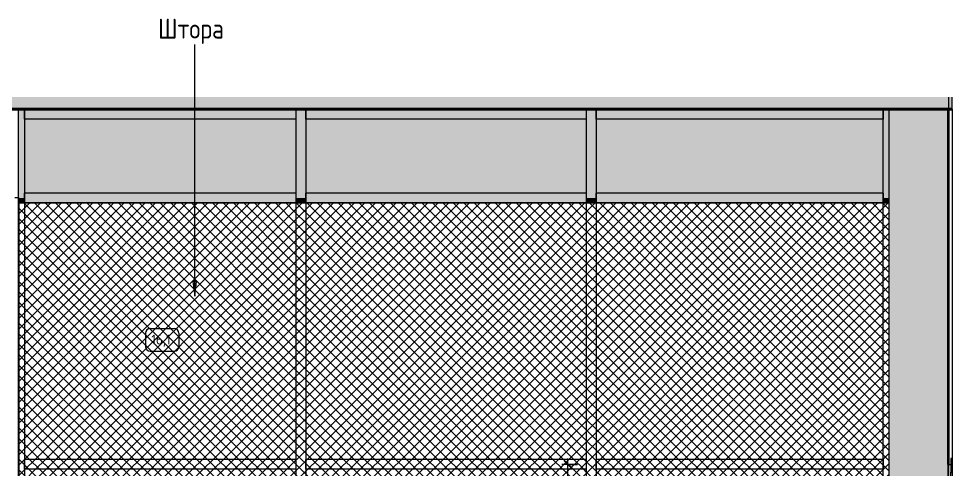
# Model space of a CAD drawing. Header units: millimetres. Extents: x 98018 to 155899, y -1987 to 21700.
# Drawn here: x 137976 to 142706, y 6275 to 8558 of the extents above; entities that cross this region are included whole.
import ezdxf

# ---------------------------------------------------------------- set-up
doc = ezdxf.new("R2010")
doc.units = ezdxf.units.MM
for name, color, linetype, lineweight in [('A-ANNO-DIMS', 7, 'Continuous', 9), ('A-ANNO-DIMS-25', 7, 'Continuous', 9), ('A-DOOR-FRAM-1', 7, 'Continuous', 9), ('A-DOOR-FRAM-2', 7, 'Continuous', 18), ('A-GLAZ-CURT', 7, 'Continuous', 9), ('A-GLAZ-CWMG', 7, 'Continuous', 9), ('A-WALL', 7, 'Continuous', 9), ('A-WALL-PATT', 7, 'Continuous', 9), ('G-ANNO-TEXT', 7, 'Continuous', 9), ('I-FURN-IDEN', 7, 'Continuous', 9), ('I-WALL', 7, 'Continuous', 9)]:
    doc.layers.add(name, color=color, linetype=linetype, lineweight=lineweight)
for name, color, linetype, lineweight, true_color in [('A-FLOR-1', 7, 'Continuous', 9, 0x787878), ('A-FLOR-FNSH-1', 7, 'Continuous', 40, 0x3c3c3c), ('A-WALL-5', 7, 'Continuous', 30, 0x3c3c3c), ('A-WALL-FNSH-3', 7, 'Continuous', 30, 0x3c3c3c), ('I-FURN-4', 7, 'Continuous', 9, 0xc0c0c0), ('I-FURN-9', 9, 'Continuous', 9, 0x808080)]:
    doc.layers.add(name, color=color, linetype=linetype, lineweight=lineweight, true_color=true_color)
doc.styles.add('GOST Common_1', font='GOST_Common.ttf', dxfattribs={"height": 50})
doc.styles.add('GOST Common_4', font='GOST_Common.ttf', dxfattribs={"width": 0.9, "height": 100})
doc.styles.add('ISOCPEUR_1', font='isocpeur.ttf', dxfattribs={"width": 0.9, "height": 62.5})
doc.dimstyles.new('ISO-2_5_0_9К_БОЛЬШОЙ_1', dxfattribs={"dimscale": 304.8, "dimtxt": 62.248823, "dimasz": 0.123031, "dimexe": 0.098425, "dimexo": 0.246063, "dimgap": 0, "dimtad": 1, "dimdec": 0, "dimrnd": 10, "dimzin": 0, "dimdsep": 46, "dimtxsty": 'ISOCPEUR_1', "dimblk1": 'OBLIQUE', "dimblk2": 'OBLIQUE', "dimsah": 1, "dimcen": 0.09, "dimdle": 0.098425, "dimazin": 0, "dimtfac": 1, "dimtdec": 4, "dimtix": 1, "dimtmove": 0, "dimatfit": 3, "dimfxl": 1, "dimtvp": 1, "dimtolj": 1, "dimtzin": 0, "dimarcsym": 2})
pattern_1 = [(45, (0, 0), (-26.516504, 26.516504), []), (135, (0, 0), (-26.516504, -26.516504), [])]

# ---------------------------------------------------------------- blocks, each defined once
blk = doc.blocks.new('110_Дверь_СКБ_1Ст_Внутренняя1 - Д-3б_п_ 1100x2100h_много всего 2-32816779-Развертка 2_49-3')
at = {"layer": 'A-DOOR-FRAM-1'}
for points in [[(-100800, 6260), (-100800, 6300), (-100808, 6300), (-100808, 6260)], [(-100800, 4200), (-100800, 6260), (-100808, 6260), (-100808, 4200)]]:
    blk.add_hatch(color=256, dxfattribs=at).paths.add_polyline_path(points)
for p, q in [((-100808, 4200), (-100808, 6260)), ((-100800, 6250), (-100800, 4214))]:
    blk.add_line(p, q, dxfattribs=at)
at = {"layer": 'A-DOOR-FRAM-2'}
for p, q in [((-100808, 6330), (-100808, 6260)), ((-100800, 6330), (-100808, 6330)), ((-100800, 6260), (-100800, 6330)), ((-100799.9, 6300), (-100800, 6300)), ((-100800, 6300), (-100800, 6250)), ((-100799.9, 6300), (-100800, 6300)), ((-100800, 6300), (-100800, 6260)), ((-100808, 6260), (-100800, 6260)), ((-100800, 6260), (-100799.9, 6260)), ((-100800, 6250), (-100799.9, 6250)), ((-100800, 4214), (-100800, 4200)), ((-100799.9, 4214), (-100800, 4214)), ((-100800, 4200), (-100799.9, 4200))]:
    blk.add_line(p, q, dxfattribs=at)
blk = doc.blocks.new('Мебель_универсальная - Штора-32477110-Развертка 2_49-3')
at = {"layer": 'I-FURN-9'}
h = blk.add_hatch(dxfattribs=at)
h.set_pattern_fill('FP_22', color=256, style=0, pattern_type=2)
h.set_pattern_definition(pattern_1)
h.paths.add_polyline_path([(-105515, 4200), (-101136, 4200), (-101136, 4250), (-101121, 4250), (-101121, 5059), (-101133, 5059), (-101133, 5141), (-101121, 5141), (-101121, 7625), (-101150, 7625), (-101150, 6325), (-102605, 6325), (-102605, 7625), (-102655, 7625), (-102655, 6325), (-104075, 6325), (-104075, 7625), (-104125, 7625), (-104125, 6325), (-105500, 6325), (-105500, 7625), (-105529, 7625), (-105529, 4300), (-105530, 4300), (-105530, 4250), (-105515, 4250)])
h.paths.add_polyline_path([(-102485, 4250), (-102605, 4250), (-102605, 6275), (-101150, 6275), (-101150, 4250), (-102056.2, 4250)])
h.paths.add_polyline_path([(-102655, 4250), (-104075, 4250), (-104075, 6275), (-102655, 6275), (-102655, 5186.4)])
h.paths.add_polyline_path([(-104125, 4250), (-105500, 4250), (-105500, 6275), (-104125, 6275), (-104125, 6178)])
h = blk.add_hatch(dxfattribs=at)
h.set_pattern_fill('FP_22', color=256, style=0, pattern_type=2)
h.set_pattern_definition(pattern_1)
h.paths.add_polyline_path([(-101121, 4200), (-101121, 4250), (-101136, 4250), (-101136, 4200)])
h.paths.add_polyline_path([(-104075, 4250), (-102655, 4250), (-102655, 6275), (-104075, 6275), (-104075, 6178)])
h.paths.add_polyline_path([(-104125, 4250), (-104125, 6275), (-105500, 6275), (-105500, 4250), (-104568.8, 4250)])
h.paths.add_polyline_path([(-102056.2, 4390), (-101960, 4390), (-101960, 6155), (-102485, 6155), (-102485, 4390)])
h.paths.add_polyline_path([(-101742.1, 4390), (-101270, 4390), (-101270, 6155), (-101800, 6155), (-101800, 4390)])
h.paths.add_polyline_path([(-101920, 5010), (-101900, 5010), (-101900, 5060), (-101905, 5060), (-101905, 5417.5), (-101900, 5417.5), (-101900, 5467.5), (-101940, 5467.5), (-101940, 5417.5), (-101935, 5417.5), (-101935, 5060), (-101940, 5060), (-101940, 5010), (-101925.2, 5010)])
h.paths.add_polyline_path([(-101830, 5010), (-101820, 5010), (-101820, 5060), (-101825, 5060), (-101825, 5417.5), (-101820, 5417.5), (-101820, 5467.5), (-101860, 5467.5), (-101859.9, 5417.5), (-101855, 5417.5), (-101855, 5060), (-101860, 5060), (-101859.9, 5010), (-101834.8, 5010)])
h.paths.add_polyline_path([(-101428.1, 6325), (-101150, 6325), (-101150, 7625), (-102605, 7625), (-102605, 6325), (-102056.2, 6325)])
h.paths.add_polyline_path([(-102655, 6325), (-102655, 7625), (-104075, 7625), (-104075, 6325), (-103312.5, 6325)])
h.paths.add_polyline_path([(-104568.8, 6325), (-104125, 6325), (-104125, 7625), (-105500, 7625), (-105500, 6325)])
h = blk.add_hatch(dxfattribs=at)
h.set_pattern_fill('FP_22', color=256, style=0, pattern_type=2)
h.set_pattern_definition(pattern_1)
h.paths.add_polyline_path([(-102605, 4250), (-101150, 4250), (-101150, 6275), (-102605, 6275), (-102605, 4390)])
h.paths.add_polyline_path([(-101960, 4390), (-102485, 4390), (-102485, 6155), (-101960, 6155), (-101960, 4442.7)])
h.paths.add_polyline_path([(-101742.1, 4390), (-101800, 4390), (-101800, 6155), (-101270, 6155), (-101270, 4390), (-101428.1, 4390)])
h.paths.add_polyline_path([(-101920, 5010), (-101940, 5010), (-101940, 5060), (-101935, 5060), (-101935, 5417.5), (-101940, 5417.5), (-101940, 5467.5), (-101900, 5467.5), (-101900, 5417.5), (-101905, 5417.5), (-101905, 5060), (-101900, 5060), (-101900, 5010), (-101914.8, 5010)])
h.paths.add_polyline_path([(-101860, 5010), (-101859.9, 5060), (-101855, 5060), (-101855, 5417.5), (-101860, 5417.5), (-101859.9, 5467.5), (-101820, 5467.5), (-101820, 5417.5), (-101825, 5417.5), (-101825, 5060), (-101820, 5060), (-101820, 5010), (-101859.9, 5010)])
h = blk.add_hatch(dxfattribs=at)
h.set_pattern_fill('FP_22', color=256, style=0, pattern_type=2)
h.set_pattern_definition(pattern_1)
h.paths.add_polyline_path([(-101121, 5059), (-101121, 5141), (-101133, 5141), (-101133, 5059)])
at = {"layer": 'I-FURN-4'}
for p, q in [((-105529, 7625), (-101121, 7625)), ((-101121, 7625), (-105529, 7625)), ((-105530, 4250), (-105530, 4300)), ((-104568.8, 4200), (-101428.1, 4200))]:
    blk.add_line(p, q, dxfattribs=at)
blk = doc.blocks.new('Прямоугольный импост - Импост структурный с накладкой - 160мм Темный-32426886-Развертка 2_49-3')
at = {"layer": 'A-GLAZ-CWMG'}
blk.add_hatch(color=256, dxfattribs=at).paths.add_polyline_path([(-105500, 8050), (-104125, 8050), (-104125, 8100), (-105500, 8100), (-105500, 8060)])
for p, q in [((-105500, 8050), (-105500, 8100)), ((-104125, 8100), (-104125, 8050)), ((-104125, 8050), (-105500, 8050))]:
    blk.add_line(p, q, dxfattribs=at)
blk = doc.blocks.new('Прямоугольный импост - Импост структурный с накладкой - 160мм Темный-30756008-Развертка 2_49-3')
at = {"layer": 'A-GLAZ-CWMG'}
blk.add_line((-105500, 6300), (-105500, 4200), dxfattribs=at)
blk = doc.blocks.new('Прямоугольный импост - Импост структурный с накладкой - 160мм Темный-32426299-Развертка 2_49-3')
at = {"layer": 'A-GLAZ-CWMG'}
blk.add_hatch(color=256, dxfattribs=at).paths.add_polyline_path([(-101140, 7650), (-101121, 7650), (-101121, 8100), (-101150, 8100), (-101150, 7650)])
blk.add_line((-101150, 7650), (-101150, 8100), dxfattribs=at)
blk = doc.blocks.new('Прямоугольный импост - Импост структурный с накладкой - 160мм Темный-32427021-Развертка 2_49-3')
at = {"layer": 'A-GLAZ-CWMG'}
blk.add_hatch(color=256, dxfattribs=at).paths.add_polyline_path([(-103312.5, 8050), (-102655, 8050), (-102655, 8100), (-104075, 8100), (-104075, 8050)])
for p, q in [((-104075, 8050), (-104075, 8100)), ((-102655, 8100), (-102655, 8050)), ((-102655, 8050), (-104075, 8050))]:
    blk.add_line(p, q, dxfattribs=at)
blk = doc.blocks.new('Прямоугольный импост - Импост структурный с накладкой - 160мм Темный-32426303-Развертка 2_49-3')
at = {"layer": 'A-GLAZ-CWMG'}
blk.add_hatch(color=256, dxfattribs=at).paths.add_polyline_path([(-105500, 7625), (-105500, 7650), (-105529, 7650), (-105529, 7625), (-105510, 7625)])
for p, q in [((-105500, 7650), (-105500, 7625)), ((-105500, 7625), (-105500, 6300))]:
    blk.add_line(p, q, dxfattribs=at)
blk = doc.blocks.new('Прямоугольный импост - Импост структурный с накладкой - 160мм Темный-30755595-Развертка 2_49-3')
at = {"layer": 'A-GLAZ-CWMG'}
blk.add_line((-101150, 4200), (-101150, 6300), dxfattribs=at)
blk = doc.blocks.new('Прямоугольный импост - Импост структурный с накладкой - 160мм Темный-32426887-Развертка 2_49-3')
at = {"layer": 'A-GLAZ-CWMG'}
for p, q in [((-105500, 6275), (-105500, 6325)), ((-104125, 6325), (-105500, 6325)), ((-104125, 6325), (-104125, 6275)), ((-104125, 6275), (-105500, 6275))]:
    blk.add_line(p, q, dxfattribs=at)
blk = doc.blocks.new('Прямоугольный импост - Импост структурный с накладкой - 160мм Темный-32427245-Развертка 2_49-3')
at = {"layer": 'A-GLAZ-CWMG'}
blk.add_hatch(color=256, dxfattribs=at).paths.add_polyline_path([(-104075, 7625), (-104075, 7650), (-104125, 7650), (-104125, 7625), (-104085, 7625)])
for p, q in [((-104125, 7650), (-104125, 7625)), ((-104125, 7625), (-104125, 6300)), ((-104075, 7650), (-104075, 7625)), ((-104075, 7625), (-104075, 6300))]:
    blk.add_line(p, q, dxfattribs=at)
blk = doc.blocks.new('Системная панель - Сэндвич - 40мм-32427129-Развертка 2_49-3')
at = {"layer": 'A-GLAZ-CURT'}
blk.add_hatch(color=256, dxfattribs=at).paths.add_polyline_path([(-102056.2, 7675), (-101150, 7675), (-101150, 8050), (-102605, 8050), (-102605, 7675)])
blk = doc.blocks.new('Системная панель - Сэндвич - 40мм-32426891-Развертка 2_49-3')
at = {"layer": 'A-GLAZ-CURT'}
blk.add_hatch(color=256, dxfattribs=at).paths.add_polyline_path([(-105500, 7675), (-104125, 7675), (-104125, 8050), (-105500, 8050)])
blk = doc.blocks.new('Прямоугольный импост - Импост структурный с накладкой - 160мм Темный-32426407-Развертка 2_49-3')
at = {"layer": 'A-GLAZ-CWMG'}
blk.add_hatch(color=256, dxfattribs=at).paths.add_polyline_path([(-105500, 7650), (-105500, 8100), (-105530, 8100), (-105530, 7650), (-105510, 7650)])
blk.add_line((-105500, 8100), (-105500, 7650), dxfattribs=at)
blk = doc.blocks.new('Прямоугольный импост - Импост структурный с накладкой - 160мм Темный-32426408-Развертка 2_49-3')
at = {"layer": 'A-GLAZ-CWMG'}
blk.add_hatch(color=256, dxfattribs=at).paths.add_polyline_path([(-101150, 7625), (-101121, 7625), (-101121, 7650), (-101150, 7650), (-101150, 7635)])
for p, q in [((-101150, 7625), (-101150, 7650)), ((-101150, 6300), (-101150, 7625))]:
    blk.add_line(p, q, dxfattribs=at)
blk = doc.blocks.new('Прямоугольный импост - Импост структурный с накладкой - 160мм Темный-V58-Развертка 2_49-3')
at = {"layer": 'A-GLAZ-CWMG'}
blk.add_hatch(color=256, dxfattribs=at).paths.add_polyline_path([(-104125, 7625), (-104125, 7675), (-105500, 7675), (-105500, 7625), (-104568.8, 7625)])
for p, q in [((-105500, 7625), (-105500, 7675)), ((-104125, 7675), (-105500, 7675)), ((-104125, 7675), (-104125, 7625)), ((-104125, 7625), (-105500, 7625))]:
    blk.add_line(p, q, dxfattribs=at)
blk = doc.blocks.new('Прямоугольный импост - Импост структурный с накладкой - 160мм Темный-32427024-Развертка 2_49-3')
at = {"layer": 'A-GLAZ-CWMG'}
blk.add_hatch(color=256, dxfattribs=at).paths.add_polyline_path([(-102056.2, 7625), (-101150, 7625), (-101150, 7675), (-102605, 7675), (-102605, 7625)])
for p, q in [((-102605, 7625), (-102605, 7675)), ((-101150, 7675), (-102605, 7675)), ((-101150, 7675), (-101150, 7625)), ((-101150, 7625), (-102605, 7625))]:
    blk.add_line(p, q, dxfattribs=at)
blk = doc.blocks.new('Прямоугольный импост - Импост структурный с накладкой - 160мм Темный-V59-Развертка 2_49-3')
at = {"layer": 'A-GLAZ-CWMG'}
for p, q in [((-102605, 6275), (-102605, 6325)), ((-101150, 6325), (-102605, 6325)), ((-101150, 6325), (-101150, 6275)), ((-101150, 6275), (-102605, 6275))]:
    blk.add_line(p, q, dxfattribs=at)
blk = doc.blocks.new('Системная панель - Сэндвич - 40мм-32427132-Развертка 2_49-3')
at = {"layer": 'A-GLAZ-CURT'}
blk.add_hatch(color=256, dxfattribs=at).paths.add_polyline_path([(-103312.5, 7675), (-102655, 7675), (-102655, 8050), (-104075, 8050), (-104075, 7675)])
blk = doc.blocks.new('Прямоугольный импост - Импост структурный с накладкой - 160мм Темный-32426293-Развертка 2_49-3')
at = {"layer": 'A-GLAZ-CWMG'}
blk.add_hatch(color=256, dxfattribs=at).paths.add_polyline_path([(-102645, 7650), (-102605, 7650), (-102605, 8100), (-102655, 8100), (-102655, 7650)])
for p, q in [((-102655, 8100), (-102655, 7650)), ((-102605, 8100), (-102605, 7650))]:
    blk.add_line(p, q, dxfattribs=at)
blk = doc.blocks.new('Прямоугольный импост - Импост структурный с накладкой - 160мм Темный-32427244-Развертка 2_49-3')
at = {"layer": 'A-GLAZ-CWMG'}
for p, q in [((-102655, 6300), (-102655, 4200)), ((-102605, 6300), (-102605, 4200)), ((-102605, 4200), (-102655, 4200))]:
    blk.add_line(p, q, dxfattribs=at)
blk = doc.blocks.new('Прямоугольный импост - Импост структурный с накладкой - 160мм Темный-32427022-Развертка 2_49-3')
at = {"layer": 'A-GLAZ-CWMG'}
for p, q in [((-104075, 6275), (-104075, 6325)), ((-102655, 6325), (-104075, 6325)), ((-102655, 6325), (-102655, 6275)), ((-102655, 6275), (-104075, 6275))]:
    blk.add_line(p, q, dxfattribs=at)
blk = doc.blocks.new('Прямоугольный импост - Импост структурный с накладкой - 160мм Темный-V60-Развертка 2_49-3')
at = {"layer": 'A-GLAZ-CWMG'}
blk.add_hatch(color=256, dxfattribs=at).paths.add_polyline_path([(-102655, 7625), (-102655, 7675), (-104075, 7675), (-104075, 7625), (-103312.5, 7625)])
for p, q in [((-104075, 7625), (-104075, 7675)), ((-102655, 7675), (-104075, 7675)), ((-102655, 7675), (-102655, 7625)), ((-102655, 7625), (-104075, 7625))]:
    blk.add_line(p, q, dxfattribs=at)
blk = doc.blocks.new('Прямоугольный импост - Импост структурный с накладкой - 160мм Темный-32427026-Развертка 2_49-3')
at = {"layer": 'A-GLAZ-CWMG'}
blk.add_hatch(color=256, dxfattribs=at).paths.add_polyline_path([(-102605, 8050), (-101150, 8050), (-101150, 8100), (-102605, 8100), (-102605, 8060)])
for p, q in [((-102605, 8050), (-102605, 8100)), ((-101150, 8100), (-101150, 8050)), ((-101150, 8050), (-102605, 8050))]:
    blk.add_line(p, q, dxfattribs=at)
blk = doc.blocks.new('Прямоугольный импост - Импост структурный с накладкой - 160мм Темный-30755591-Развертка 2_49-3')
at = {"layer": 'A-GLAZ-CWMG'}
for p, q in [((-104125, 6300), (-104125, 4200)), ((-104075, 6300), (-104075, 4200)), ((-104075, 4200), (-104125, 4200))]:
    blk.add_line(p, q, dxfattribs=at)
blk = doc.blocks.new('Марка_Мебель - В прямоуг_Balcon_Марка-25523697-Развертка 2_49-3')
at = {"layer": 'I-FURN-IDEN'}
for p, q in [((-104886.7, 6965.3), (-104886.7, 6896.3)), ((-104864.2, 6987.8), (-104741.4, 6987.8)), ((-104718.9, 6965.3), (-104718.9, 6896.4)), ((-104864.3, 6873.9), (-104741.4, 6873.9))]:
    blk.add_line(p, q, dxfattribs=at)
for centre, radius, start, end in [((-104864.2, 6965.3), 22.5, 90, 180), ((-104741.4, 6965.3), 22.5, 0, 90), ((-104864.3, 6896.3), 22.3, 180, 270), ((-104741.4, 6896.4), 22.5, 270, 0)]:
    blk.add_arc(centre, radius, start, end, dxfattribs=at)
blk = doc.blocks.new('DIMBLOCK34-Развертка 2_49-3')
at = {"layer": 'A-ANNO-DIMS-25'}
for p, q in [((140806.9, 6300), (140728.4, 6300)), ((140758.4, 4170), (140758.4, 6330)), ((140758.4, 6300), (140806.9, 6300)), ((140806.9, 4200), (140728.4, 4200)), ((140758.4, 4200), (140806.9, 4200))]:
    blk.add_line(p, q, dxfattribs=at)
at = {"layer": 'A-ANNO-DIMS-25', "lineweight": 20}
for p, q in [((140758.4, 6300), (140739.7, 6318.7)), ((140758.4, 6300), (140777.2, 6281.2)), ((140758.4, 4200), (140739.7, 4218.7)), ((140758.4, 4200), (140777.2, 4181.2))]:
    blk.add_line(p, q, dxfattribs=at)
at = {"layer": 'A-ANNO-DIMS-25', "color": 0, "insert": (140676.8, 5176.4), "char_height": 62.5, "width": 176.691, "attachment_point": 1, "rotation": 90, "line_spacing_factor": 1.149209, "style": 'ISOCPEUR_1'}
blk.add_mtext('2100', dxfattribs=at)
blk = doc.blocks.new('_Oblique')
at = {"color": 0, "linetype": 'ByBlock', "lineweight": -2}
blk.add_line((-0.5, -0.5), (0.5, 0.5), dxfattribs=at)

msp = doc.modelspace()

# ---------------------------------------------------------------- hatches: boundary and pattern name
at = {"layer": 'A-FLOR-1'}
h = msp.add_hatch(dxfattribs=at)
h.set_pattern_fill('FP_19', color=256, style=0, pattern_type=2)
h.set_pattern_definition([(45, (243506.04, 0), (-14.2559798, 14.2559798), []), (45, (243520.296, 0), (-14.2559798, 14.2559798), [25.202, -5.04, 0.8382, -4.202])])
h.paths.add_polyline_path([(141449.8, 8100), (142706.1, 8100), (142706.1, 8161.2), (132655.8, 8161.2), (132655.8, 8100), (140193.5, 8100)])
at = {"layer": 'A-WALL-PATT'}
msp.add_hatch(color=256, dxfattribs=at).paths.add_polyline_path([(142685, 4250), (142685, 5059), (142673, 5059), (142673, 5141), (142685, 5141), (142685, 8100), (142385, 8100), (142385, 4250), (142670, 4250)])
at = {"layer": 'G-ANNO-TEXT'}
msp.add_hatch(color=256, dxfattribs=at).paths.add_polyline_path([(138867.8, 7151.9), (138877.6, 7226.9), (138857.9, 7226.9)])

# ---------------------------------------------------------------- linework, layer by layer
at = {"layer": 'A-FLOR-FNSH-1'}
msp.add_line((142706.1, 8100), (132655.8, 8100), dxfattribs=at)
at = {"layer": 'A-WALL'}
msp.add_line((142706, 8100), (142706, 6300), dxfattribs=at)
at = {"layer": 'A-WALL-5'}
msp.add_line((142706, 6300), (142706.1, 6300), dxfattribs=at)
at = {"layer": 'A-WALL-FNSH-3'}
for p, q in [((142685, 8100), (142685, 6300)), ((142686, 6300), (142686, 8100)), ((142685, 6300), (142686, 6300))]:
    msp.add_line(p, q, dxfattribs=at)
at = {"layer": 'G-ANNO-TEXT'}
for p, q in [((138867.8, 7151.9), (138867.8, 8428)), ((138877.6, 7226.9), (138857.9, 7226.9)), ((138857.9, 7226.9), (138867.8, 7151.9)), ((138867.8, 7151.9), (138877.6, 7226.9))]:
    msp.add_line(p, q, dxfattribs=at)
at = {"layer": 'I-WALL'}
for p, q in [((142686, 8161.2), (142686, 4200)), ((142706, 8100), (142706, 8161.2)), ((137976, 4250), (137976, 8100)), ((142385, 8100), (142385, 4200)), ((137977, 7650), (137957, 7650)), ((137977, 7650), (137977, 4300)), ((142685, 4200), (142685, 6300)), ((142686, 6300), (142706, 6300))]:
    msp.add_line(p, q, dxfattribs=at)

# ---------------------------------------------------------------- block references
at = {"layer": 'A-DOOR-FRAM-1'}
msp.add_blockref('110_Дверь_СКБ_1Ст_Внутренняя1 - Д-3б_п_ 1100x2100h_много всего 2-32816779-Развертка 2_49-3', (243506, 0), dxfattribs=at)
at = {"layer": 'A-GLAZ-CURT'}
for name in ['Системная панель - Сэндвич - 40мм-32426891-Развертка 2_49-3', 'Системная панель - Сэндвич - 40мм-32427132-Развертка 2_49-3', 'Системная панель - Сэндвич - 40мм-32427129-Развертка 2_49-3']:
    msp.add_blockref(name, (243506, 0), dxfattribs=at)
at = {"layer": 'A-GLAZ-CWMG'}
for name, p in [('Прямоугольный импост - Импост структурный с накладкой - 160мм Темный-32426407-Развертка 2_49-3', (243506, 0)), ('Прямоугольный импост - Импост структурный с накладкой - 160мм Темный-32426886-Развертка 2_49-3', (243506, 0)), ('Прямоугольный импост - Импост структурный с накладкой - 160мм Темный-32426293-Развертка 2_49-3', (242036, 0)), ('Прямоугольный импост - Импост структурный с накладкой - 160мм Темный-32427021-Развертка 2_49-3', (243506, 0)), ('Прямоугольный импост - Импост структурный с накладкой - 160мм Темный-32426293-Развертка 2_49-3', (243506, 0)), ('Прямоугольный импост - Импост структурный с накладкой - 160мм Темный-32427026-Развертка 2_49-3', (243506, 0)), ('Прямоугольный импост - Импост структурный с накладкой - 160мм Темный-32426299-Развертка 2_49-3', (243506, 0)), ('Прямоугольный импост - Импост структурный с накладкой - 160мм Темный-V58-Развертка 2_49-3', (243506, 0)), ('Прямоугольный импост - Импост структурный с накладкой - 160мм Темный-V60-Развертка 2_49-3', (243506, 0)), ('Прямоугольный импост - Импост структурный с накладкой - 160мм Темный-32427024-Развертка 2_49-3', (243506, 0)), ('Прямоугольный импост - Импост структурный с накладкой - 160мм Темный-32426303-Развертка 2_49-3', (243506, 0)), ('Прямоугольный импост - Импост структурный с накладкой - 160мм Темный-32427245-Развертка 2_49-3', (243506, 0)), ('Прямоугольный импост - Импост структурный с накладкой - 160мм Темный-32427245-Развертка 2_49-3', (244976, 0)), ('Прямоугольный импост - Импост структурный с накладкой - 160мм Темный-32426408-Развертка 2_49-3', (243506, 0)), ('Прямоугольный импост - Импост структурный с накладкой - 160мм Темный-32426887-Развертка 2_49-3', (243506, 0)), ('Прямоугольный импост - Импост структурный с накладкой - 160мм Темный-30756008-Развертка 2_49-3', (243506, 0)), ('Прямоугольный импост - Импост структурный с накладкой - 160мм Темный-30755591-Развертка 2_49-3', (243506, 0)), ('Прямоугольный импост - Импост структурный с накладкой - 160мм Темный-32427022-Развертка 2_49-3', (243506, 0)), ('Прямоугольный импост - Импост структурный с накладкой - 160мм Темный-32427244-Развертка 2_49-3', (243506, 0)), ('Прямоугольный импост - Импост структурный с накладкой - 160мм Темный-V59-Развертка 2_49-3', (243506, 0)), ('Прямоугольный импост - Импост структурный с накладкой - 160мм Темный-30755595-Развертка 2_49-3', (243506, 0))]:
    msp.add_blockref(name, p, dxfattribs=at)
at = {"layer": 'I-FURN-4'}
msp.add_blockref('Мебель_универсальная - Штора-32477110-Развертка 2_49-3', (243506, 0), dxfattribs=at)
at = {"layer": 'I-FURN-IDEN'}
msp.add_blockref('Марка_Мебель - В прямоуг_Balcon_Марка-25523697-Развертка 2_49-3', (243506, 0), dxfattribs=at)

# ---------------------------------------------------------------- texts
at = {"layer": 'G-ANNO-TEXT', "insert": (138681.7, 8557.7), "char_height": 100, "width": 449.145, "attachment_point": 1, "style": 'GOST Common_4'}
msp.add_mtext('Штора', dxfattribs=at)
at = {"layer": 'I-FURN-IDEN', "insert": (138647.5, 6957.6), "char_height": 50, "width": 126.266, "attachment_point": 1, "style": 'GOST Common_1'}
msp.add_mtext('16,1', dxfattribs=at)

# ---------------------------------------------------------------- dimensions: what is measured, and where the dimension line sits
at = {"layer": 'A-ANNO-DIMS'}
dim = msp.add_linear_dim(base=(140758.4, 6300), p1=(140731.9, 4200), p2=(140731.9, 6300), angle=90, dimstyle='ISO-2_5_0_9К_БОЛЬШОЙ_1', override={"dimpost": '<>', "dimfxl": 2100}, dxfattribs=at)
dim.commit()
dim.dimension.update_dxf_attribs({"geometry": 'DIMBLOCK34-Развертка 2_49-3', "text_midpoint": (140727.2, 5250)})

doc.saveas('drawing.dxf')
